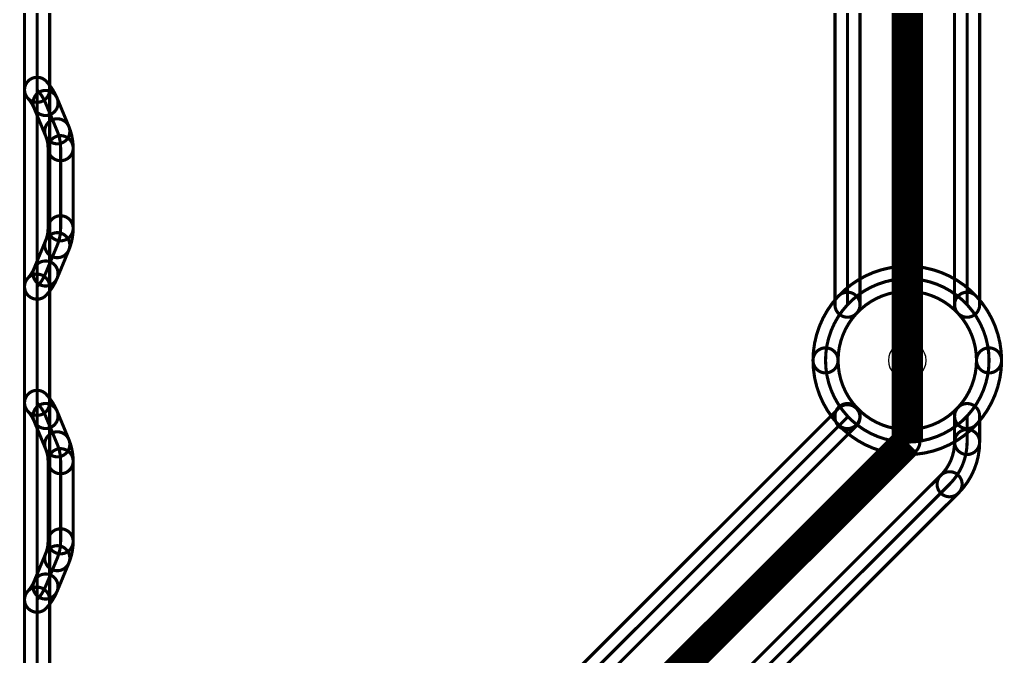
# Model space of a CAD drawing. Header units: millimetres. Extents: x -20.3 to 71.3, y -20.5 to 20.3.
# Drawn here: x 40.94 to 48.94, y -6.21 to -1.05 of the extents above; entities that cross this region are included whole.
import ezdxf

# ---------------------------------------------------------------- set-up
doc = ezdxf.new("R2010")
doc.units = ezdxf.units.MM
for name, color, linetype, true_color in [('Bottom Layer', 7, 'Continuous', 0x0000ff), ('Hole Layer', 7, 'Continuous', 0x222222), ('Top Layer', 7, 'Continuous', 0xff0000)]:
    doc.layers.add(name, color=color, linetype=linetype, true_color=true_color)

msp = doc.modelspace()

# ---------------------------------------------------------------- linework, layer by layer
at = {"layer": 'Bottom Layer', "const_width": 0.0254}
msp.add_lwpolyline([(18.718, -17.7552), (40.7181, -17.7552), (40.7181, -17.7552, 0.414214), (41.0762, -17.397), (41.0762, -17.397), (41.0762, 16.603), (41.0762, 16.603, 0.414214), (40.7181, 16.9612), (40.7181, 16.9612), (18.718, 16.9612)], format="xyb", dxfattribs=at)
for points in [[(41.1778, -17.397, -1), (40.9746, -17.397), (40.9746, 16.603, -1), (41.1778, 16.603)], [(48.1331, -4.4729, 0.414214), (48.796, -3.81, 0.189684), (48.6182, -3.3582), (48.6182, 0.9661, 0.255366), (48.923, 1.524, 0.414214), (48.2601, 2.1869, 0.414214), (47.5972, 1.524, 0.098826), (47.648, 1.2695), (47.648, -3.3582, 0.189684), (47.4702, -3.81, 0.414214)], [(47.5464, 1.2695, -1), (47.7496, 1.2695), (47.7496, -3.3582, -1), (47.5464, -3.3582)], [(48.7198, -3.3582, -1), (48.5166, -3.3582), (48.5166, 0.9661, -1), (48.7198, 0.9661)], [(47.3686, -3.81, -0.189684), (47.5736, -3.289, -1), (47.7223, -3.4274, 0.189684), (47.5718, -3.81, -1)], [(48.6926, -3.289, -0.189684), (48.8976, -3.81, -1), (48.6944, -3.81, 0.189684), (48.5439, -3.4274, -1)], [(48.1331, -4.5745, -0.414214), (47.3686, -3.81, -1), (47.5718, -3.81, 0.414214), (48.1331, -4.3713, -1)], [(48.8976, -3.81, -0.414214), (48.1331, -4.5745, -1), (48.1331, -4.3713, 0.414214), (48.6944, -3.81, -1)]]:
    msp.add_lwpolyline(points, format="xyb", close=True, dxfattribs=at)
at = {"layer": 'Bottom Layer', "const_width": 0.254}
msp.add_lwpolyline([(48.1331, 1.397), (48.1331, -3.81)], dxfattribs=at)
at = {"layer": 'Hole Layer'}
msp.add_lwpolyline([(47.9807, -3.81, 1), (48.2855, -3.81), (48.2855, -3.81, 1), (47.9807, -3.81)], format="xyb", dxfattribs=at)
at = {"layer": 'Top Layer', "const_width": 0.0254}
for points in [[(41.1778, -1.6144, -1), (40.9746, -1.6144), (40.9746, -0.6716, -1), (41.1778, -0.6716)], [(41.1506, -1.5452, -0.089256), (41.2386, -1.6822, -1), (41.0509, -1.76, 0.089256), (41.0018, -1.6835, -1)], [(41.0509, -1.76, -1), (41.2386, -1.6822), (41.3338, -1.912, -1), (41.1461, -1.9898)], [(41.3338, -1.912, -0.098505), (41.3688, -2.088, -1), (41.1656, -2.088, 0.098505), (41.1461, -1.9898, -1)], [(41.3688, -2.738, -1), (41.1656, -2.738), (41.1656, -2.088, -1), (41.3688, -2.088)], [(41.3688, -2.738, -0.098496), (41.3338, -2.9139, -1), (41.1461, -2.8362, 0.098496), (41.1656, -2.738, -1)], [(41.2386, -3.1438, -1), (41.0509, -3.066), (41.1461, -2.8362, -1), (41.3338, -2.9139)], [(41.2386, -3.1438, -0.089265), (41.1506, -3.2808, -1), (41.0018, -3.1425, 0.089265), (41.0509, -3.066, -1)], [(47.3686, -3.81, -0.414214), (48.1331, -3.0455, -1), (48.1331, -3.2487, 0.414214), (47.5718, -3.81, -1)], [(48.1331, -3.0455, -0.414214), (48.8976, -3.81, -1), (48.6944, -3.81, 0.414214), (48.1331, -3.2487, -1)], [(41.1778, -4.1544, -1), (40.9746, -4.1544), (40.9746, -3.2116, -1), (41.1778, -3.2116)], [(47.5736, -4.3311, -0.189684), (47.3686, -3.81, -1), (47.5718, -3.81, 0.189684), (47.7223, -4.1926, -1)], [(48.8976, -3.81, -0.189684), (48.6926, -4.3311, -1), (48.5439, -4.1926, 0.189684), (48.6944, -3.81, -1)], [(41.1506, -4.0852, -0.089256), (41.2386, -4.2222, -1), (41.0509, -4.3, 0.089256), (41.0018, -4.2235, -1)], [(41.1481, -10.9146, -1), (41.0044, -10.7709), (47.5761, -4.1991, -1), (47.7198, -4.3428)], [(41.0509, -4.3, -1), (41.2386, -4.2222), (41.3338, -4.452, -1), (41.1461, -4.5298)], [(47.5464, -4.2618, -1), (47.7496, -4.2618), (47.7496, -4.271, -1), (47.5464, -4.271)], [(48.7198, -4.4719, -1), (48.5166, -4.4719), (48.5166, -4.2618, -1), (48.7198, -4.2618)], [(41.3338, -4.452, -0.098505), (41.3688, -4.628, -1), (41.1656, -4.628, 0.098505), (41.1461, -4.5298, -1)], [(48.7198, -4.4719, -0.198912), (48.548, -4.8868, -1), (48.4043, -4.7431, 0.198912), (48.5166, -4.4719, -1)], [(48.7198, -4.4719, -1), (48.5166, -4.4719), (48.5166, -4.4719, -1), (48.7198, -4.4719)], [(41.3688, -5.278, -1), (41.1656, -5.278), (41.1656, -4.628, -1), (41.3688, -4.628)], [(41.2943, -12.1405, -1), (41.1506, -11.9968), (48.4043, -4.7431, -1), (48.548, -4.8868)], [(48.548, -4.8868, -1), (48.4043, -4.7431), (48.4043, -4.7431, -1), (48.548, -4.8868)], [(41.3688, -5.278, -0.098505), (41.3338, -5.454, -1), (41.1461, -5.3762, 0.098505), (41.1656, -5.278, -1)], [(41.2386, -5.6838, -1), (41.0509, -5.606), (41.1461, -5.3762, -1), (41.3338, -5.454)], [(41.2386, -5.6838, -0.089256), (41.1506, -5.8208, -1), (41.0018, -5.6824, 0.089256), (41.0509, -5.606, -1)], [(41.1778, -6.6544, -1), (40.9746, -6.6544), (40.9746, -5.7516, -1), (41.1778, -5.7516)]]:
    msp.add_lwpolyline(points, format="xyb", close=True, dxfattribs=at)
for points in [[(41.0762, -6.6544), (41.0762, -5.7516, 0.089256), (41.1448, -5.6449), (41.24, -5.4151, 0.098505), (41.2672, -5.278), (41.2672, -4.628, 0.098505), (41.24, -4.4909), (41.1448, -4.2611, 0.089256), (41.0762, -4.1544), (41.0762, -3.2116, 0.089265), (41.1448, -3.1049), (41.24, -2.8751, 0.098496), (41.2672, -2.738), (41.2672, -2.088, 0.098505), (41.24, -1.9509), (41.1448, -1.7211, 0.089256), (41.0762, -1.6144), (41.0762, -0.6716, 0.089265)], [(41.2225, -12.0687), (48.4761, -4.815), (48.4761, -4.815, 0.198912), (48.6182, -4.4719), (48.6182, -4.4719), (48.6182, -4.2618, 0.189684), (48.796, -3.81, 0.414214), (48.1331, -3.1471, 0.414214), (47.4702, -3.81, 0.189684), (47.648, -4.2618), (47.648, -4.271), (41.0762, -10.8427)]]:
    msp.add_lwpolyline(points, format="xyb", dxfattribs=at)
at = {"layer": 'Top Layer', "const_width": 0.254}
for points in [[(48.1331, -4.4719), (48.1331, -3.81)], [(40.159, -12.446), (48.1331, -4.4719)]]:
    msp.add_lwpolyline(points, dxfattribs=at)

doc.saveas('drawing.dxf')
